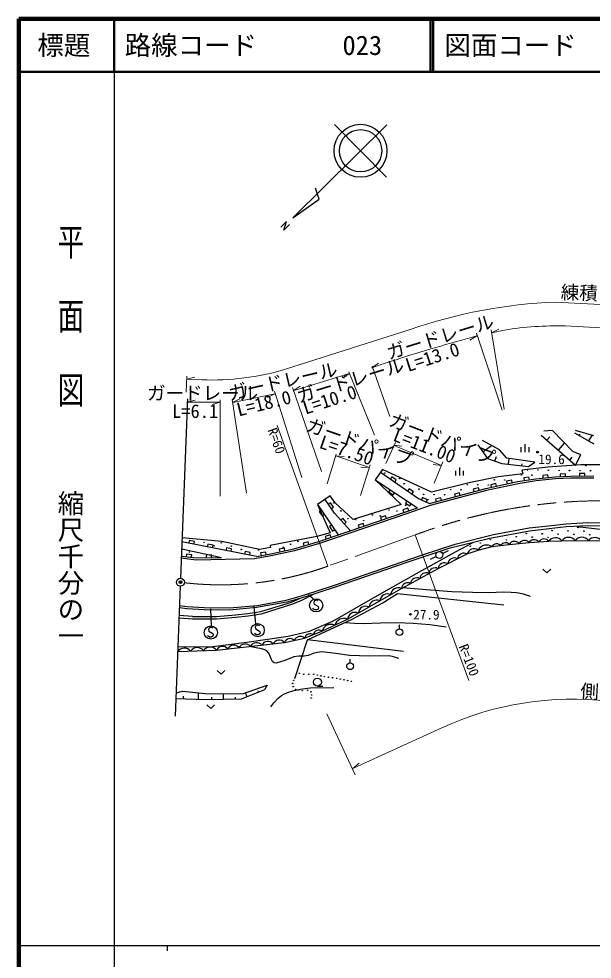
# Model space of a CAD drawing. Units: millimetres, scale not verified. Extents: x 40000 to 680000, y 20000 to 380000.
# Drawn here: x 40000 to 148304, y 202409 to 380000 of the extents above; entities that cross this region are included whole.
import ezdxf
from ezdxf.enums import TextEntityAlignment as Align

# ---------------------------------------------------------------- set-up
doc = ezdxf.new("R2010")
doc.units = ezdxf.units.MM
doc.header["$LTSCALE"] = 1000
doc.header["$PDMODE"] = 32
doc.header["$PDSIZE"] = 500
doc.linetypes.add('CHAIN', pattern=[18.5, 12, -1.5, 3.5, -1.5])
for name, color, linetype, lineweight in [('M-BGD', 7, 'Continuous', 25), ('M-BGD-EXST', 7, 'Continuous', 25), ('M-BMK', 2, 'CHAIN', 13), ('M-BMK-OTRS', 5, 'Continuous', 25), ('M-BMK-SRVR', 3, 'Continuous', 25), ('M-STR-HTXT', 7, 'Continuous', 13), ('M-TTL', 2, 'Continuous', 140), ('M-TTL-BAND', 7, 'Continuous', 25), ('M-TTL-LINE', 7, 'Continuous', 50)]:
    doc.layers.add(name, color=color, linetype=linetype, lineweight=lineweight)
doc.layers.add('M-OTRS', color=6, linetype='Continuous')
doc.layers.add('M-TTL-TXT', color=7, linetype='Continuous')
doc.styles.add('@ＭＳ ゴシック', font='')
doc.styles.add('ＭＳ ゴシック', font='')
doc.styles.get('@ＭＳ ゴシック').set_extended_font_data('@MS Gothic')
doc.styles.get('ＭＳ ゴシック').set_extended_font_data('MS Gothic')

msp = doc.modelspace()

# ---------------------------------------------------------------- linework, layer by layer
at = {"layer": 'M-BGD'}
for p, q in [((140837, 302226), (139188, 302108)), ((144646, 298260), (140837, 302226)), ((148594, 301223), (145178, 302244)), ((130824, 298607), (127604, 300374)), ((138677, 301355), (145145, 295724)), ((139755, 300417), (140291, 301033)), ((144960, 301833), (148611, 299752)), ((145873, 301313), (146014, 301560)), ((147698, 300272), (148292, 301313)), ((126701, 299549), (128546, 296957)), ((127623, 298253), (129297, 299445)), ((132198, 297036), (130824, 298607)), ((134855, 299079), (134855, 298179)), ((135605, 299679), (135605, 298179)), ((136355, 299079), (136355, 298179)), ((141911, 298540), (143083, 299887)), ((128546, 296957), (131256, 296015)), ((129901, 296486), (130208, 297369)), ((137499, 296251), (132198, 297036)), ((132512, 295868), (132641, 296970)), ((144067, 296663), (144540, 297206)), ((146138, 297671), (144646, 298260)), ((145145, 295724), (146138, 297671)), ((108669, 294868), (107282, 292938)), ((117963, 290630), (108669, 294868)), ((123212, 295259), (123212, 293759)), ((131256, 296015), (136281, 295426)), ((135025, 295573), (135073, 295984)), ((139927, 295344), (135040, 294750)), ((136281, 295426), (137499, 296251)), ((146132, 295796), (139927, 295344)), ((153766, 295775), (146132, 295796)), ((108308, 294366), (115471, 289440)), ((110476, 293482), (110193, 293070)), ((111300, 292915), (110476, 293482)), ((122462, 294659), (122462, 293759)), ((123962, 294659), (123962, 293759)), ((130617, 293495), (125346, 292451)), ((135184, 294091), (130617, 293495)), ((134221, 292591), (137681, 293142)), ((135040, 294750), (135184, 294091)), ((136366, 293439), (135379, 293282)), ((135379, 293282), (135457, 292788)), ((136445, 292945), (136366, 293439)), ((137681, 293142), (141323, 293496)), ((141351, 293096), (137732, 292745)), ((139951, 293865), (138956, 293768)), ((138956, 293768), (139004, 293270)), ((140000, 293367), (139951, 293865)), ((141323, 293496), (144230, 293622)), ((144241, 293222), (141351, 293096)), ((143254, 294080), (142255, 294037)), ((142255, 294037), (142277, 293537)), ((143276, 293581), (143254, 294080)), ((144230, 293622), (148617, 293672)), ((148613, 293272), (144241, 293222)), ((146918, 294153), (145918, 294141)), ((145918, 294141), (145923, 293642)), ((146923, 293653), (146918, 294153)), ((107282, 292938), (112207, 288294)), ((107282, 292938), (115294, 287654)), ((111017, 292503), (111300, 292915)), ((113720, 291251), (113437, 290839)), ((114544, 290684), (113720, 291251)), ((117567, 288445), (128245, 291305)), ((125346, 292451), (117963, 290630)), ((126819, 291441), (125853, 291182)), ((126948, 290958), (126819, 291441)), ((128245, 291305), (134221, 292591)), ((134294, 292198), (128338, 290916)), ((130122, 292221), (129145, 292010)), ((129145, 292010), (129250, 291522)), ((130227, 291732), (130122, 292221)), ((133110, 292864), (132133, 292653)), ((132133, 292653), (132238, 292165)), ((133215, 292375), (133110, 292864)), ((137732, 292745), (134294, 292198)), ((98801, 289894), (96449, 288246)), ((99726, 288588), (98801, 289894)), ((110124, 291063), (109849, 290646)), ((109849, 290646), (110683, 290096)), ((110683, 290096), (110959, 290513)), ((114261, 290272), (114544, 290684)), ((116282, 289609), (116068, 289157)), ((117185, 289180), (116282, 289609)), ((128338, 290916), (117685, 288062)), ((119701, 289534), (118735, 289275)), ((119830, 289051), (119701, 289534)), ((123260, 290487), (122294, 290229)), ((122294, 290229), (122423, 289746)), ((123389, 290004), (123260, 290487)), ((125853, 291182), (125982, 290699)), ((96449, 288246), (100335, 282532)), ((96449, 288246), (98826, 282949)), ((99657, 286627), (97839, 289220)), ((98870, 288620), (98461, 288333)), ((99444, 287801), (98870, 288620)), ((99035, 287514), (99444, 287801)), ((103157, 285422), (99726, 288588)), ((112207, 288294), (103157, 285422)), ((113292, 288974), (113017, 288557)), ((113017, 288557), (113852, 288006)), ((117685, 288062), (113433, 286584)), ((113852, 288006), (114127, 288424)), ((115471, 289440), (117567, 288445)), ((116971, 288728), (117185, 289180)), ((118735, 289275), (118864, 288792)), ((96684, 281285), (113303, 286962)), ((97139, 287231), (96726, 286950)), ((96726, 286950), (97288, 286123)), ((113433, 286584), (96804, 280903)), ((97288, 286123), (97702, 286404)), ((102657, 283325), (99657, 286627)), ((109286, 286125), (108340, 285800)), ((109448, 285652), (109286, 286125)), ((113499, 287568), (112553, 287244)), ((112553, 287244), (112715, 286771)), ((113303, 286962), (115294, 287654)), ((113661, 287095), (113499, 287568)), ((99082, 284374), (98669, 284093)), ((101190, 285682), (100820, 285346)), ((101863, 284942), (101190, 285682)), ((101493, 284606), (101863, 284942)), ((105074, 284681), (104128, 284357)), ((104128, 284357), (104290, 283884)), ((105236, 284208), (105074, 284681)), ((108340, 285800), (108502, 285327)), ((136384, 283841), (140078, 284268)), ((140078, 284268), (143360, 284649)), ((143360, 284649), (147456, 284850)), ((147467, 284250), (143409, 284051)), ((145375, 284148), (149864, 283647)), ((147456, 284850), (151853, 284800)), ((151828, 284200), (147467, 284250)), ((98826, 282949), (96281, 282250)), ((98821, 282543), (97875, 282220)), ((98669, 284093), (99231, 283266)), ((98983, 282070), (98821, 282543)), ((99231, 283266), (99645, 283547)), ((122411, 280796), (129665, 282595)), ((136473, 283247), (128967, 281855)), ((129665, 282595), (136384, 283841)), ((140147, 283672), (136473, 283247)), ((143409, 284051), (140147, 283672)), ((84887, 278477), (70823, 281220)), ((78364, 281309), (70854, 282010)), ((72186, 281463), (72091, 280973)), ((73168, 281272), (72186, 281463)), ((73072, 280781), (73168, 281272)), ((75702, 280778), (75607, 280287)), ((76684, 280586), (75702, 280778)), ((85476, 279762), (78364, 281309)), ((96281, 282250), (87486, 280541)), ((91945, 279922), (96684, 281285)), ((96804, 280903), (92045, 279535)), ((94657, 281222), (93696, 280946)), ((93696, 280946), (93834, 280465)), ((94795, 280742), (94657, 281222)), ((97875, 282220), (98037, 281747)), ((116232, 278770), (122411, 280796)), ((128967, 281855), (121249, 279942)), ((122456, 279350), (125685, 281042)), ((129406, 280319), (132648, 280746)), ((132648, 280746), (136390, 281078)), ((136390, 281078), (140084, 281354)), ((140084, 281354), (145089, 281505)), ((145089, 281505), (150089, 281429)), ((70771, 279882), (78295, 278289)), ((71687, 278913), (71629, 278416)), ((72681, 278797), (71687, 278913)), ((76588, 280095), (76684, 280586)), ((79218, 280092), (79123, 279601)), ((80200, 279901), (79218, 280092)), ((80104, 279410), (80200, 279901)), ((82734, 279406), (82639, 278915)), ((83716, 279215), (82734, 279406)), ((83620, 278724), (83716, 279215)), ((84887, 278477), (87608, 278946)), ((87511, 280164), (85476, 279762)), ((86656, 279289), (85670, 279119)), ((85670, 279119), (85755, 278627)), ((86740, 278796), (86656, 279289)), ((87486, 280541), (87511, 280164)), ((87608, 278946), (91945, 279922)), ((92045, 279535), (87686, 278554)), ((90155, 280032), (89179, 279812)), ((89179, 279812), (89289, 279324)), ((90265, 279544), (90155, 280032)), ((121249, 279942), (113268, 277324)), ((116098, 275806), (122456, 279350)), ((119180, 276194), (124681, 278937)), ((120023, 279033), (121186, 279614)), ((124681, 278937), (126742, 279666)), ((126742, 279666), (129406, 280319)), ((73515, 277794), (70703, 278121)), ((70718, 278522), (73534, 278194)), ((72623, 278300), (72681, 278797)), ((84550, 278013), (73515, 277794)), ((73534, 278194), (78295, 278289)), ((76404, 278751), (75405, 278731)), ((75405, 278731), (75415, 278232)), ((76414, 278251), (76404, 278751)), ((87686, 278554), (84550, 278013)), ((99621, 273039), (116232, 278770)), ((113268, 277324), (99748, 272659)), ((118860, 278452), (117698, 277870)), ((109642, 272158), (116098, 275806)), ((112271, 272425), (119180, 276194)), ((138968, 276085), (139718, 275365)), ((139718, 275365), (140468, 276085)), ((94042, 271222), (99621, 273039)), ((99748, 272659), (94159, 270839)), ((102084, 266616), (112271, 272425)), ((105109, 269565), (109642, 272158)), ((117732, 272087), (112450, 272523)), ((121767, 271806), (117732, 272087)), ((125720, 271631), (121767, 271806)), ((131612, 271717), (128720, 271623)), ((133011, 271689), (131612, 271717)), ((85020, 269201), (90524, 270216)), ((90524, 270216), (94042, 271222)), ((94159, 270839), (90616, 269827)), ((91515, 269834), (93226, 270572)), ((93424, 270120), (91683, 269437)), ((95605, 271310), (93424, 270120)), ((108613, 269653), (111533, 271497)), ((111533, 271497), (131585, 269346)), ((128720, 271623), (125720, 271631)), ((134088, 271575), (133011, 271689)), ((135312, 271315), (134088, 271575)), ((136649, 270899), (135312, 271315)), ((71754, 268591), (70339, 268789)), ((70355, 269191), (71793, 268990)), ((75014, 268401), (71754, 268591)), ((71793, 268990), (75028, 268801)), ((79782, 268338), (75014, 268401)), ((75028, 268801), (79772, 268738)), ((79772, 268738), (85020, 269201)), ((84874, 268827), (79782, 268338)), ((90616, 269827), (84874, 268827)), ((85684, 268054), (91515, 269834)), ((91683, 269437), (85794, 267564)), ((99305, 266223), (105109, 269565)), ((102988, 266640), (108613, 269653)), ((72799, 266647), (70264, 266841)), ((72818, 267147), (70283, 267341)), ((77361, 266647), (72799, 266647)), ((72818, 267147), (77342, 267147)), ((77342, 267147), (80960, 267424)), ((81009, 266926), (77361, 266647)), ((80960, 267424), (83232, 267692)), ((83297, 267196), (81009, 266926)), ((83232, 267692), (85684, 268054)), ((85794, 267564), (83297, 267196)), ((94527, 262710), (102988, 266640)), ((97259, 264354), (102084, 266616)), ((94928, 264354), (99305, 266223)), ((101599, 265995), (103394, 265854)), ((103394, 265854), (105136, 265825)), ((105136, 265825), (108336, 265956)), ((108336, 265956), (111375, 265975)), ((111375, 265975), (114500, 265859)), ((111888, 264813), (111888, 265533)), ((114500, 265859), (117664, 265640)), ((117664, 265640), (120735, 265198)), ((83089, 262299), (90857, 263399)), ((90169, 262203), (93989, 263058)), ((90857, 263399), (94928, 264354)), ((93989, 263058), (97259, 264354)), ((70053, 261422), (76620, 261474)), ((76620, 261474), (83089, 262299)), ((77318, 260778), (90169, 262203)), ((85869, 261034), (83519, 261466)), ((92123, 255429), (94527, 262710)), ((112641, 260492), (94527, 262710)), ((70017, 260510), (77318, 260778)), ((86453, 260862), (85869, 261034)), ((86838, 260643), (86453, 260862)), ((87231, 260187), (86838, 260643)), ((87432, 259759), (87231, 260187)), ((87714, 259008), (87432, 259759)), ((91921, 259523), (90248, 258837)), ((92897, 259664), (91921, 259523)), ((93899, 259643), (92897, 259664)), ((94677, 259775), (93899, 259643)), ((95627, 260111), (94677, 259775)), ((96420, 260343), (95627, 260111)), ((97150, 260432), (96420, 260343)), ((99905, 260131), (97150, 260432)), ((102462, 259747), (99905, 260131)), ((106231, 259660), (102462, 259747)), ((109956, 259681), (106231, 259660)), ((110805, 259521), (109956, 259681)), ((111762, 259214), (110805, 259521)), ((87934, 258644), (87714, 259008)), ((88241, 258398), (87934, 258644)), ((88590, 258331), (88241, 258398)), ((90248, 258837), (88590, 258331)), ((102572, 258368), (102572, 259088)), ((77443, 256943), (78193, 256223)), ((78193, 256223), (78943, 256943)), ((82239, 252524), (86892, 254152)), ((86892, 254152), (86389, 253304)), ((96397, 253969), (97397, 253969)), ((69713, 252689), (70899, 252995)), ((70899, 252995), (75234, 252555)), ((73916, 251455), (73948, 252685)), ((75234, 252555), (82239, 252524)), ((78678, 251466), (78662, 252540)), ((86389, 253304), (82023, 251513)), ((83114, 251961), (82803, 252721)), ((85298, 252856), (85192, 253114)), ((88999, 251711), (89635, 252204)), ((89635, 252204), (90332, 252604)), ((90332, 252604), (91134, 252921)), ((91134, 252921), (92013, 253157)), ((92013, 253157), (93586, 253455)), ((93586, 253455), (95054, 253624)), ((95054, 253624), (99529, 253739)), ((75332, 251419), (69669, 251564)), ((71085, 251528), (71099, 252106)), ((82023, 251513), (75332, 251419)), ((75493, 250444), (76243, 249724)), ((76243, 249724), (76993, 250444)), ((76447, 251435), (76441, 251881)), ((80908, 251497), (80902, 251910)), ((87576, 250050), (88186, 250846)), ((88186, 250846), (88999, 251711))]:
    msp.add_line(p, q, dxfattribs=at)
for centre, radius in [((137979, 298171), 150), ((137979, 298171), 90), ((137979, 298171), 30), ((136075, 294813), 50), ((138060, 294785), 50), ((140044, 294757), 50), ((147146, 295639), 50), ((109126, 294210), 50), ((111948, 293188), 50), ((134928, 293846), 50), ((136912, 293818), 50), ((142029, 294729), 50), ((144014, 294701), 50), ((145999, 294673), 50), ((147983, 294645), 50), ((112786, 292194), 50), ((124694, 292026), 50), ((126679, 291998), 50), ((128664, 291970), 50), ((129811, 292936), 50), ((131796, 292908), 50), ((115608, 291171), 50), ((116445, 290177), 50), ((118430, 290149), 50), ((120415, 290121), 50), ((121562, 291087), 50), ((123547, 291059), 50), ((99503, 288554), 50), ((113059, 288155), 50), ((117283, 289183), 50), ((100828, 287077), 50), ((106781, 286326), 50), ((108270, 286139), 50), ((109920, 287241), 50), ((111409, 287053), 50), ((102154, 285599), 50), ((103642, 285412), 50), ((105131, 285224), 50), ((135850, 282797), 50), ((138851, 282739), 50), ((140739, 283353), 50), ((141852, 282682), 50), ((143740, 283296), 50), ((144853, 282625), 50), ((145628, 283910), 50), ((146741, 283239), 50), ((147854, 282567), 50), ((74983, 281120), 50), ((78252, 281050), 50), ((91327, 280771), 50), ((92716, 281337), 50), ((127186, 281013), 50), ((129073, 281627), 50), ((132075, 281569), 50), ((133962, 282183), 50), ((136963, 282126), 50), ((139964, 282068), 50), ((72226, 279315), 50), ((76863, 280483), 50), ((80132, 280413), 50), ((82012, 279777), 50), ((85281, 279707), 50), ((89938, 280204), 50), ((119442, 278742), 650), ((125298, 280399), 50), ((113959, 267523), 150), ((113959, 267523), 90), ((113959, 267523), 30), ((111888, 264173), 640), ((102572, 257728), 640), ((92963, 256401), 50), ((93828, 256224), 50), ((94771, 256224), 50), ((95714, 256224), 50), ((96380, 256068), 50), ((97045, 255913), 50), ((97711, 255758), 50), ((91743, 254471), 50), ((91943, 255070), 50), ((96397, 254729), 760), ((98480, 255654), 50), ((99249, 255551), 50), ((100018, 255447), 50), ((100723, 255308), 50), ((101427, 255170), 50), ((102132, 255031), 50), ((102836, 254892), 50), ((91832, 253894), 50), ((92275, 253362), 50), ((92908, 253240), 50), ((93540, 253118), 50), ((94561, 253206), 50), ((95182, 252896), 50), ((95293, 252297), 50), ((95226, 251742), 50)]:
    msp.add_circle(centre, radius, dxfattribs=at)
for centre, radius, start, end in [((128376, 278762), 1867, 56.52033, 151.04285), ((130291, 279861), 997, 42.40173, 152.61298), ((131912, 280074), 997, 42.40173, 152.61298), ((133641, 280177), 1145, 39.94958, 150.16089), ((135512, 280342), 1145, 39.94958, 150.16089), ((137362, 280503), 1129, 39.17383, 149.38513), ((139209, 280641), 1129, 39.17383, 149.38513), ((141366, 280387), 1606, 40.5033, 142.94818), ((143868, 280462), 1606, 40.5033, 142.94818), ((146324, 280483), 1603, 37.86633, 140.40625), ((148824, 280446), 1603, 37.86633, 140.40625), ((124083, 277840), 1249, 61.39789, 171.60913), ((125966, 278583), 1332, 54.37097, 164.58215), ((120416, 276011), 1249, 61.39789, 171.60913), ((122249, 276926), 1249, 61.39789, 171.60913), ((116917, 274178), 1199, 63.50525, 173.71655), ((118645, 275120), 1199, 63.50525, 173.71655), ((113463, 272294), 1199, 63.50525, 173.71655), ((115190, 273236), 1199, 63.50525, 173.71655), ((111671, 271109), 1446, 65.50195, 173.89111), ((107597, 268786), 1446, 65.50195, 173.89111), ((109634, 269947), 1446, 65.50195, 173.89111), ((105559, 267624), 1446, 65.50195, 173.89111), ((101378, 264983), 1779, 66.6217, 163.60803), ((103522, 266462), 1446, 65.50195, 173.89111), ((98966, 263852), 1779, 66.6217, 163.60803), ((91273, 261751), 1193, 47.50299, 157.71423), ((93183, 262178), 1193, 47.50299, 157.71423), ((95033, 262811), 1072, 56.51721, 166.72839), ((96668, 263460), 1072, 56.51721, 166.72839), ((71268, 259620), 1536, 39.63562, 144.56043), ((73702, 259709), 1536, 39.63562, 144.56043), ((76136, 259798), 1536, 39.63562, 144.56043), ((78472, 260150), 1314, 41.22382, 151.43506), ((80614, 260387), 1314, 41.22382, 151.43506), ((82756, 260625), 1314, 41.22382, 151.43506), ((84898, 260862), 1314, 41.22382, 151.43506), ((87039, 261100), 1314, 41.22382, 151.43506), ((89181, 261338), 1314, 41.22382, 151.43506)]:
    msp.add_arc(centre, radius, start, end, dxfattribs=at)
at = {"layer": 'M-BGD-EXST'}
for p, q in [((95615, 270436), (94740, 271201)), ((95761, 270033), (95711, 269733)), ((96061, 270183), (95761, 270033)), ((96261, 270183), (96061, 270183)), ((96461, 270133), (96261, 270183)), ((96561, 270033), (96461, 270133)), ((76378, 265299), (76269, 268578)), ((84794, 265736), (84466, 269015)), ((95661, 268533), (95561, 268683)), ((95961, 268383), (95661, 268533)), ((95711, 269733), (95811, 269483)), ((95811, 269483), (96511, 269083)), ((96311, 268383), (95961, 268383)), ((96561, 268533), (96311, 268383)), ((96511, 269083), (96611, 268833)), ((96611, 268833), (96561, 268533)), ((75869, 264896), (75819, 264596)), ((76169, 265046), (75869, 264896)), ((76369, 265046), (76169, 265046)), ((76569, 264996), (76369, 265046)), ((76669, 264896), (76569, 264996)), ((84722, 265334), (84672, 265034)), ((84672, 265034), (84772, 264784)), ((85022, 265484), (84722, 265334)), ((84772, 264784), (85472, 264384)), ((85222, 265484), (85022, 265484)), ((85422, 265434), (85222, 265484)), ((85522, 265334), (85422, 265434)), ((75769, 263396), (75669, 263546)), ((76069, 263246), (75769, 263396)), ((75819, 264596), (75919, 264346)), ((75919, 264346), (76619, 263946)), ((76419, 263246), (76069, 263246)), ((76669, 263396), (76419, 263246)), ((76619, 263946), (76719, 263696)), ((76719, 263696), (76669, 263396)), ((84622, 263834), (84522, 263984)), ((84922, 263684), (84622, 263834)), ((85272, 263684), (84922, 263684)), ((85522, 263834), (85272, 263684)), ((85472, 264384), (85572, 264134)), ((85572, 264134), (85522, 263834))]:
    msp.add_line(p, q, dxfattribs=at)
for centre in [(96161, 269233), (76269, 264096), (85122, 264534)]:
    msp.add_circle(centre, 1250, dxfattribs=at)
at = {"layer": 'M-BMK'}
msp.add_line((114847, 282523), (98341, 276612), dxfattribs=at)
for centre, radius, start, end in [((150193, 188977), 100000, 87.26074, 110.67712), ((78133, 333106), 60000, 263.4325, 289.6817)]:
    msp.add_arc(centre, radius, start, end, dxfattribs=at)
at = {"layer": 'M-BMK-OTRS'}
for p, q in [((71875, 308219), (70556, 274340)), ((70497, 272841), (69542, 248296))]:
    msp.add_line(p, q, dxfattribs=at)
at = {"layer": 'M-BMK-SRVR'}
for p, q in [((91761, 342404), (109516, 360004)), ((99617, 360048), (109473, 350105)), ((96726, 345918), (96029, 348043)), ((91761, 342404), (96726, 345918)), ((90583, 341750), (89489, 340654)), ((90048, 340092), (90583, 341750)), ((91144, 341178), (90048, 340092))]:
    msp.add_line(p, q, dxfattribs=at)
for centre, radius in [((104545, 355076), 5000), ((104545, 355076), 4000), ((70526, 273591), 750), ((70526, 273591), 30)]:
    msp.add_circle(centre, radius, dxfattribs=at)
at = {"layer": 'M-OTRS'}
msp.add_point((70526, 273591), dxfattribs=at)
at = {"layer": 'M-STR-HTXT'}
for p, q in [((141311, 326518), (219895, 322320)), ((143183, 321988), (219518, 317796)), ((113918, 321332), (90353, 313811)), ((123460, 319238), (126517, 320132)), ((126517, 320132), (125196, 319308)), ((131290, 306114), (126420, 320646)), ((131708, 306281), (129213, 321247)), ((129291, 320692), (130674, 321409)), ((131769, 321208), (129291, 320692)), ((106682, 314092), (107972, 314965)), ((108472, 314689), (106682, 314092)), ((106714, 314412), (110086, 304917)), ((102464, 313026), (91827, 309772)), ((102464, 313026), (101153, 312185)), ((102346, 313319), (107178, 301353)), ((71636, 309466), (71745, 312529)), ((71756, 311949), (73274, 312300)), ((74566, 311821), (71756, 311949)), ((80401, 307569), (88370, 309192)), ((88370, 309192), (86984, 308481)), ((88270, 309683), (93454, 293378)), ((91702, 310398), (97163, 294535)), ((91827, 309772), (93139, 310612)), ((71698, 307597), (78021, 307597)), ((71794, 307597), (73301, 307993)), ((78021, 307597), (76521, 307177)), ((78021, 308039), (78021, 289874)), ((80320, 308076), (83002, 290449)), ((80372, 307541), (81757, 308255)), ((98341, 276612), (88824, 303188)), ((109334, 296006), (111127, 299999)), ((110835, 299509), (112379, 299304)), ((110906, 299437), (119841, 295649)), ((98224, 292163), (99959, 297801)), ((106159, 295249), (99877, 297453)), ((99877, 297453), (101431, 297353)), ((104543, 289952), (106340, 295755)), ((106159, 295249), (104605, 295349)), ((119841, 295649), (118296, 295848)), ((118441, 292320), (120077, 296355)), ((114847, 282523), (124983, 255045)), ((98201, 248735), (103533, 237234)), ((119908, 246117), (105546, 239560)), ((105546, 239560), (103076, 238452)), ((103076, 238452), (104273, 239449))]:
    msp.add_line(p, q, dxfattribs=at)
for centre, radius, start, end in [((145521, 229352), 97258, 92.48071, 108.96185), ((141503, 262670), 59342, 88.37805, 99.44162), ((179775, 106709), 219863, 104.84079, 108.92346), ((76441, 360547), 48763, 267.79549, 286.57681), ((144574, 192444), 59069, 83.32224, 114.68127)]:
    msp.add_arc(centre, radius, start, end, dxfattribs=at)
at = {"layer": 'M-TTL'}
for p, q in [((40000, 380000), (40000, 20000)), ((680000, 380000), (40000, 380000))]:
    msp.add_line(p, q, dxfattribs=at)
at = {"layer": 'M-TTL-BAND'}
for p, q in [((58000, 370000), (58000, 20000)), ((40000, 205000), (579000, 205000)), ((68000, 205000), (68000, 204000))]:
    msp.add_line(p, q, dxfattribs=at)
at = {"layer": 'M-TTL-LINE'}
for p, q in [((58000, 380000), (58000, 370000)), ((117750, 380000), (117750, 370000)), ((118250, 380000), (118250, 370000)), ((40000, 370000), (680000, 370000))]:
    msp.add_line(p, q, dxfattribs=at)

# ---------------------------------------------------------------- texts
at = {"layer": 'M-BGD', "style": 'ＭＳ ゴシック'}
for s, p in [('19.6', (138139, 295356)), ('27.9', (114493, 266010))]:
    msp.add_text(s, height=1833, dxfattribs=at).set_placement(p, align=Align.BOTTOM_LEFT)
at = {"layer": 'M-STR-HTXT', "style": 'ＭＳ ゴシック'}
for s, height, rotation, p in [('練積ブロック\u3000L=140.0', 2566, 358, (142287, 326340)), ('ガードレール', 2566, 17, (110142, 314901)), ('L=13.0', 2566, 18, (113775, 312562)), ('ガードレール', 2566, 13, (80120, 307216)), ('ガードレール', 2566, 17, (93180, 306701)), ('L=18.0', 2566, 14, (81703, 304141)), ('L=10.0', 2566, 18, (94378, 304506)), ('ガードパイプ', 2566, 341, (93773, 301520)), ('ガードパイプ', 2566, 339, (109419, 302536)), ('R=60', 1833, 290, (86452, 302154)), ('L=11.00', 2566, 339, (110214, 299665)), ('L=7.50', 2566, 341, (96306, 298293)), ('R=100', 1833, 291, (122553, 261284)), ('側溝\u3000L=113.5', 2566, 357, (145960, 251028))]:
    msp.add_text(s, height=height, rotation=rotation, dxfattribs=at).set_placement(p, align=Align.BOTTOM_LEFT)
for s, p in [('ガードレール', (64228, 307262)), ('L=6.1', (68945, 303857))]:
    msp.add_text(s, height=2566, dxfattribs=at).set_placement(p, align=Align.BOTTOM_LEFT)
at = {"layer": 'M-TTL-BAND', "style": '@ＭＳ ゴシック', "width": 1.4}
msp.add_text('平  面  図', height=3666, rotation=270, dxfattribs=at).set_placement((49777, 306475), align=Align.MIDDLE_RIGHT)
at = {"layer": 'M-TTL-BAND', "style": '@ＭＳ ゴシック'}
msp.add_text('縮尺千分の一', height=3666, rotation=270, dxfattribs=at).set_placement((49777, 261030), align=Align.MIDDLE_RIGHT)
at = {"layer": 'M-TTL-TXT', "style": 'ＭＳ ゴシック'}
msp.add_text('標題', height=3666, dxfattribs=at).set_placement((48500, 375000), align=Align.MIDDLE_CENTER)
for s, p in [('路線コード', (60000, 375000)), ('023', (101142, 375000)), ('023', (101142, 375000)), ('023', (101142, 375000)), ('図面コード', (120380, 375000))]:
    msp.add_text(s, height=3666, dxfattribs=at).set_placement(p, align=Align.MIDDLE_LEFT)

doc.saveas('drawing.dxf')
